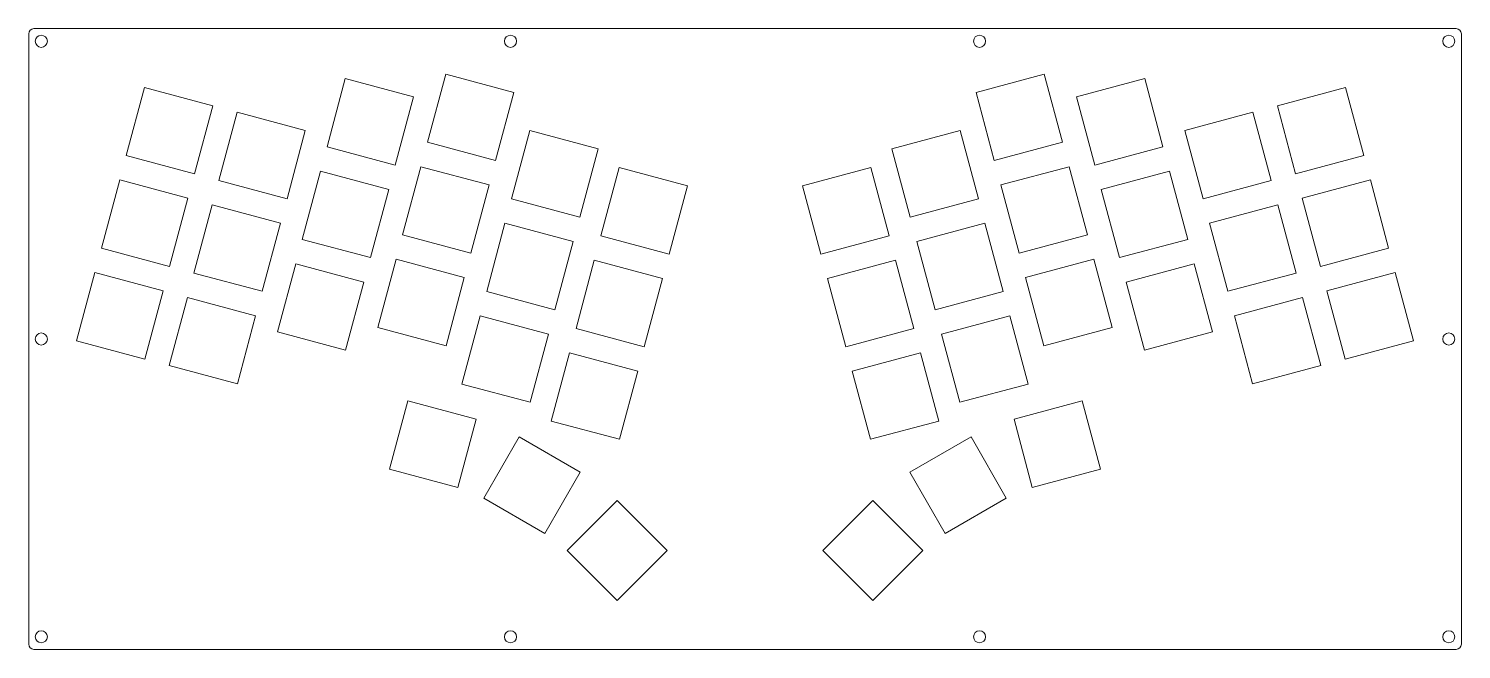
# Model space of a CAD drawing. Header units: millimetres. Extents: x 74 to 358, y 96 to 219.
import ezdxf

# ---------------------------------------------------------------- set-up
doc = ezdxf.new("R2010")
doc.units = ezdxf.units.MM

msp = doc.modelspace()

# ---------------------------------------------------------------- linework, layer by layer
at = {"color": 7, "linetype": 'Continuous', "lineweight": 15}
for p, q in [((73.54, 217.54), (73.54, 96.54)), ((356.54, 218.54), (74.54, 218.54)), ((357.54, 96.54), (357.54, 217.54)), ((136.31, 208.66), (132.68, 195.14)), ((149.83, 205.04), (136.31, 208.66)), ((156.21, 209.54), (152.59, 196.02)), ((169.73, 205.92), (156.21, 209.54)), ((261.34, 205.92), (274.86, 209.54)), ((274.86, 209.54), (278.49, 196.02)), ((281.24, 205.04), (294.77, 208.66)), ((294.77, 208.66), (298.39, 195.14)), ((96.49, 206.91), (92.87, 193.38)), ((110.02, 203.28), (96.49, 206.91)), ((146.2, 191.52), (149.83, 205.04)), ((166.11, 192.39), (169.73, 205.92)), ((264.96, 192.39), (261.34, 205.92)), ((284.87, 191.52), (281.24, 205.04)), ((321.06, 203.28), (334.58, 206.91)), ((334.58, 206.91), (338.2, 193.38)), ((106.39, 189.76), (110.02, 203.28)), ((114.85, 201.99), (111.22, 188.47)), ((128.37, 198.37), (114.85, 201.99)), ((302.7, 198.37), (316.23, 201.99)), ((316.23, 201.99), (319.85, 188.47)), ((324.68, 189.76), (321.06, 203.28)), ((124.75, 184.84), (128.37, 198.37)), ((152.59, 196.02), (166.11, 192.39)), ((172.88, 198.34), (169.26, 184.82)), ((186.4, 194.72), (172.88, 198.34)), ((244.67, 194.72), (258.19, 198.34)), ((258.19, 198.34), (261.82, 184.82)), ((278.49, 196.02), (264.96, 192.39)), ((306.33, 184.84), (302.7, 198.37)), ((92.87, 193.38), (106.39, 189.76)), ((132.68, 195.14), (146.2, 191.52)), ((182.78, 181.2), (186.4, 194.72)), ((248.29, 181.2), (244.67, 194.72)), ((298.39, 195.14), (284.87, 191.52)), ((338.2, 193.38), (324.68, 189.76)), ((131.39, 190.31), (127.76, 176.79)), ((144.91, 186.69), (131.39, 190.31)), ((151.29, 191.19), (147.67, 177.66)), ((164.82, 187.56), (151.29, 191.19)), ((190.59, 191.01), (186.96, 177.49)), ((204.11, 187.39), (190.59, 191.01)), ((226.96, 187.39), (240.49, 191.01)), ((240.49, 191.01), (244.11, 177.49)), ((266.26, 187.56), (279.78, 191.19)), ((279.78, 191.19), (283.4, 177.66)), ((286.16, 186.69), (299.69, 190.31)), ((299.69, 190.31), (303.31, 176.79)), ((91.58, 188.55), (87.95, 175.03)), ((105.1, 184.93), (91.58, 188.55)), ((111.22, 188.47), (124.75, 184.84)), ((161.19, 174.04), (164.82, 187.56)), ((269.88, 174.04), (266.26, 187.56)), ((319.85, 188.47), (306.33, 184.84)), ((325.97, 184.93), (339.5, 188.55)), ((339.5, 188.55), (343.12, 175.03)), ((101.48, 171.41), (105.1, 184.93)), ((141.29, 173.16), (144.91, 186.69)), ((169.26, 184.82), (182.78, 181.2)), ((200.49, 173.87), (204.11, 187.39)), ((230.59, 173.87), (226.96, 187.39)), ((261.82, 184.82), (248.29, 181.2)), ((289.79, 173.16), (286.16, 186.69)), ((329.6, 171.41), (325.97, 184.93)), ((109.93, 183.64), (106.31, 170.11)), ((123.45, 180.01), (109.93, 183.64)), ((307.62, 180.01), (321.14, 183.64)), ((321.14, 183.64), (324.77, 170.11)), ((119.83, 166.49), (123.45, 180.01)), ((167.96, 179.99), (164.34, 166.47)), ((181.49, 176.37), (167.96, 179.99)), ((249.59, 176.37), (263.11, 179.99)), ((263.11, 179.99), (266.73, 166.47)), ((311.24, 166.49), (307.62, 180.01)), ((127.76, 176.79), (141.29, 173.16)), ((147.67, 177.66), (161.19, 174.04)), ((177.86, 162.85), (181.49, 176.37)), ((186.96, 177.49), (200.49, 173.87)), ((244.11, 177.49), (230.59, 173.87)), ((253.21, 162.85), (249.59, 176.37)), ((283.4, 177.66), (269.88, 174.04)), ((303.31, 176.79), (289.79, 173.16)), ((87.95, 175.03), (101.48, 171.41)), ((343.12, 175.03), (329.6, 171.41)), ((126.47, 171.96), (122.85, 158.43)), ((139.99, 168.33), (126.47, 171.96)), ((146.38, 172.84), (142.75, 159.31)), ((159.9, 169.21), (146.38, 172.84)), ((185.67, 172.66), (182.05, 159.14)), ((199.19, 169.04), (185.67, 172.66)), ((231.88, 169.04), (245.4, 172.66)), ((245.4, 172.66), (249.03, 159.14)), ((271.17, 169.21), (284.7, 172.84)), ((284.7, 172.84), (288.32, 159.31)), ((291.08, 168.33), (304.6, 171.96)), ((304.6, 171.96), (308.23, 158.43)), ((86.66, 170.2), (83.04, 156.68)), ((100.18, 166.58), (86.66, 170.2)), ((106.31, 170.11), (119.83, 166.49)), ((136.37, 154.81), (139.99, 168.33)), ((156.28, 155.69), (159.9, 169.21)), ((195.57, 155.51), (199.19, 169.04)), ((235.5, 155.51), (231.88, 169.04)), ((274.8, 155.69), (271.17, 169.21)), ((294.7, 154.81), (291.08, 168.33)), ((324.77, 170.11), (311.24, 166.49)), ((330.89, 166.58), (344.41, 170.2)), ((344.41, 170.2), (348.04, 156.68)), ((96.56, 153.05), (100.18, 166.58)), ((105.01, 165.28), (101.39, 151.76)), ((118.53, 161.66), (105.01, 165.28)), ((164.34, 166.47), (177.86, 162.85)), ((266.73, 166.47), (253.21, 162.85)), ((312.54, 161.66), (326.06, 165.28)), ((326.06, 165.28), (329.68, 151.76)), ((334.51, 153.05), (330.89, 166.58)), ((114.91, 148.14), (118.53, 161.66)), ((142.75, 159.31), (156.28, 155.69)), ((163.05, 161.64), (159.42, 148.12)), ((176.57, 158.02), (163.05, 161.64)), ((182.05, 159.14), (195.57, 155.51)), ((249.03, 159.14), (235.5, 155.51)), ((254.5, 158.02), (268.03, 161.64)), ((268.03, 161.64), (271.65, 148.12)), ((288.32, 159.31), (274.8, 155.69)), ((316.16, 148.14), (312.54, 161.66)), ((83.04, 156.68), (96.56, 153.05)), ((122.85, 158.43), (136.37, 154.81)), ((172.95, 144.49), (176.57, 158.02)), ((258.13, 144.49), (254.5, 158.02)), ((308.23, 158.43), (294.7, 154.81)), ((348.04, 156.68), (334.51, 153.05)), ((180.75, 154.31), (177.13, 140.78)), ((194.27, 150.68), (180.75, 154.31)), ((236.8, 150.68), (250.32, 154.31)), ((250.32, 154.31), (253.94, 140.78)), ((101.39, 151.76), (114.91, 148.14)), ((190.65, 137.16), (194.27, 150.68)), ((240.42, 137.16), (236.8, 150.68)), ((329.68, 151.76), (316.16, 148.14)), ((159.42, 148.12), (172.95, 144.49)), ((271.65, 148.12), (258.13, 144.49)), ((148.69, 144.78), (145.07, 131.26)), ((162.22, 141.16), (148.69, 144.78)), ((268.86, 141.16), (282.38, 144.78)), ((282.38, 144.78), (286, 131.26)), ((158.59, 127.63), (162.22, 141.16)), ((177.13, 140.78), (190.65, 137.16)), ((253.94, 140.78), (240.42, 137.16)), ((272.48, 127.63), (268.86, 141.16)), ((170.74, 137.63), (163.74, 125.5)), ((182.86, 130.63), (170.74, 137.63)), ((248.21, 130.63), (260.34, 137.63)), ((260.34, 137.63), (267.34, 125.5)), ((145.07, 131.26), (158.59, 127.63)), ((286, 131.26), (272.48, 127.63)), ((175.86, 118.5), (182.86, 130.63)), ((255.21, 118.5), (248.21, 130.63)), ((163.74, 125.5), (175.86, 118.5)), ((190.18, 125.01), (180.28, 115.11)), ((200.08, 115.11), (190.18, 125.01)), ((230.99, 115.11), (240.89, 125.01)), ((240.89, 125.01), (250.79, 115.11)), ((267.34, 125.5), (255.21, 118.5)), ((180.28, 115.11), (190.18, 105.21)), ((190.18, 105.21), (200.08, 115.11)), ((240.89, 105.21), (230.99, 115.11)), ((250.79, 115.11), (240.89, 105.21)), ((74.54, 95.54), (356.54, 95.54))]:
    msp.add_line(p, q, dxfattribs=at)
for centre in [(76.04, 216.04), (169.04, 216.04), (262.04, 216.04), (355.04, 216.04), (76.04, 157.04), (355.04, 157.04), (76.04, 98.04), (169.04, 98.04), (262.04, 98.04), (355.04, 98.04)]:
    msp.add_circle(centre, 1.2, dxfattribs=at)
for centre, start, end in [((74.54, 217.54), 90, 180), ((356.54, 217.54), 0, 90), ((74.54, 96.54), 180, 270), ((356.54, 96.54), 270, 0)]:
    msp.add_arc(centre, 1, start, end, dxfattribs=at)

doc.saveas('drawing.dxf')
